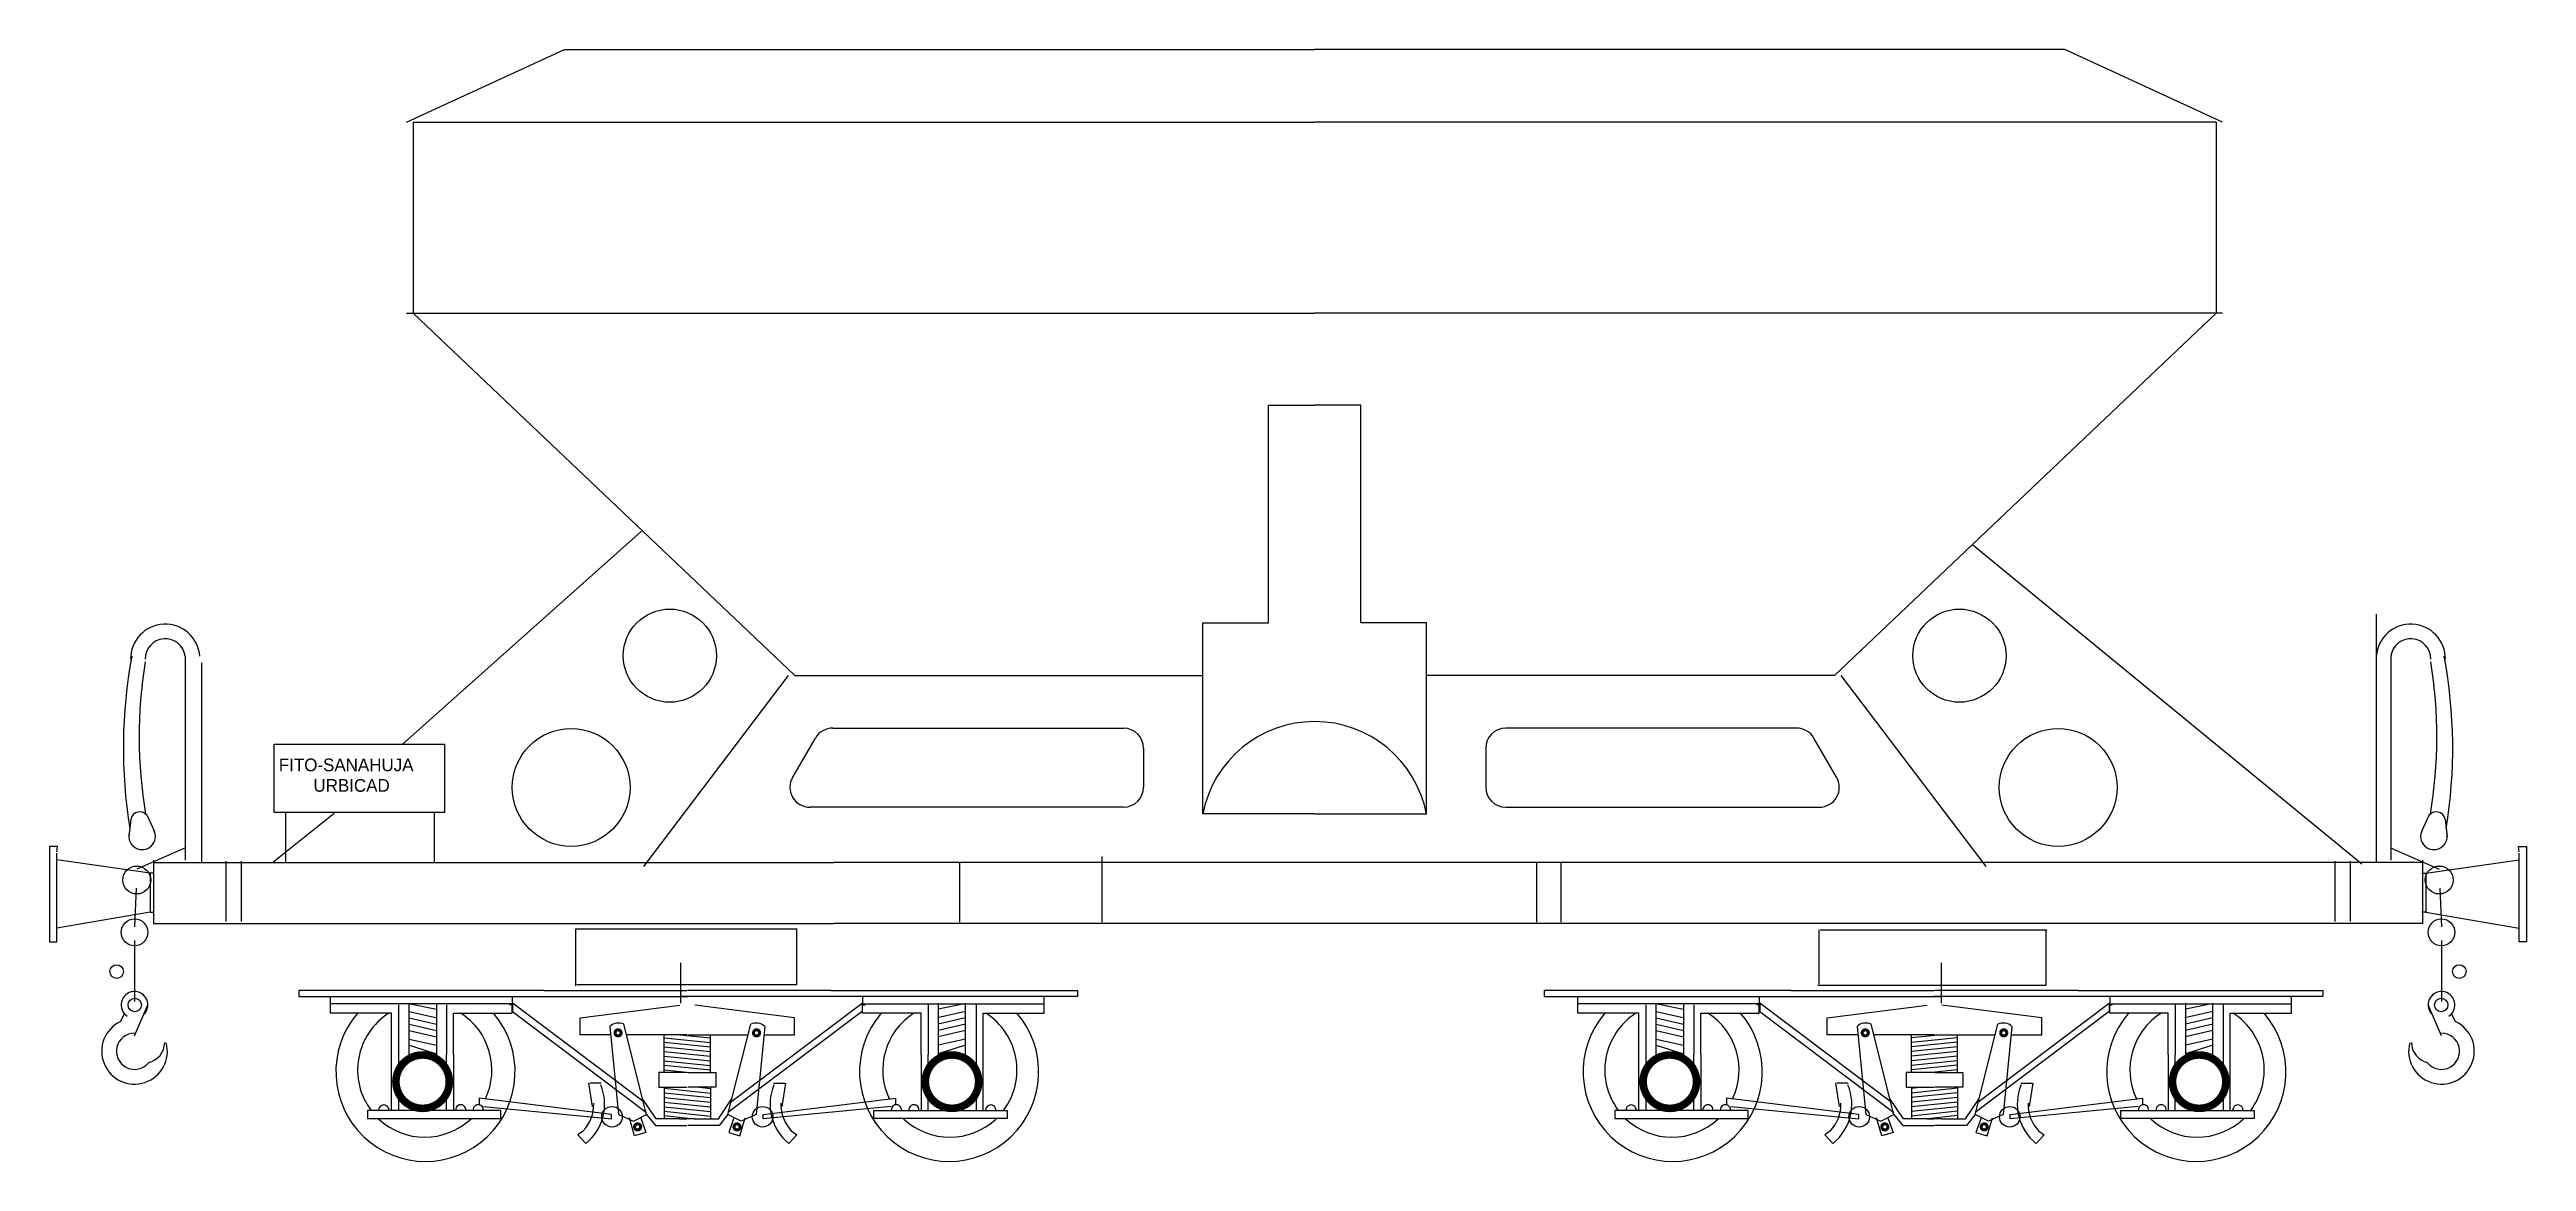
# Model space of a CAD drawing. Extents: x -1.31 to 7.31, y 0 to 3.87.
import ezdxf

# ---------------------------------------------------------------- set-up
doc = ezdxf.new("R2010")
doc.units = 0
doc.linetypes.add('CONTINUA', pattern=[0])
doc.layers.get('0').update_dxf_attribs({"linetype": 'CONTINUA'})

msp = doc.modelspace()

# ---------------------------------------------------------------- linework, layer by layer
at = {"color": 0}
for p, q in [((-0.0656, 3.6139), (0.4838, 3.8659)), ((0.4838, 3.8659), (3.0935, 3.8659)), ((5.7032, 3.8659), (3.0935, 3.8659)), ((6.2526, 3.6139), (5.7032, 3.8659)), ((-0.0427, 3.6139), (-0.0427, 2.9496)), ((-0.0427, 3.6139), (3.0935, 3.6139)), ((6.2297, 3.6139), (3.0935, 3.6139)), ((6.2297, 3.6139), (6.2297, 2.9496)), ((-0.0656, 2.9496), (3.0935, 2.9496)), ((-0.0427, 2.9496), (1.285, 1.6897)), ((6.2526, 2.9496), (3.0935, 2.9496)), ((6.2297, 2.9496), (4.9019, 1.6897)), ((2.9332, 2.629), (3.0935, 2.629)), ((2.9332, 1.873), (2.9332, 2.629)), ((3.2538, 2.629), (3.0935, 2.629)), ((3.2538, 1.873), (3.2538, 2.629)), ((0.752, 2.1915), (-0.0829, 1.4489)), ((5.3836, 2.1435), (6.7366, 1.0343)), ((6.7874, 1.0392), (6.7874, 1.9027)), ((2.7043, 1.873), (2.9332, 1.873)), ((2.7043, 1.2087), (2.7043, 1.873)), ((3.4827, 1.873), (3.2538, 1.873)), ((3.4827, 1.2087), (3.4827, 1.873)), ((-0.8363, 1.7563), (-0.8363, 1.0475)), ((-0.7786, 1.0392), (-0.7786, 1.734)), ((6.8379, 1.7563), (6.8379, 1.0475)), ((1.2621, 1.6897), (0.7585, 1.0254)), ((1.285, 1.6897), (2.7043, 1.6897)), ((4.9019, 1.6897), (3.4827, 1.6897)), ((4.9248, 1.6897), (5.4285, 1.0254)), ((1.2775, 1.3365), (1.3564, 1.4718)), ((1.4167, 1.5065), (2.4285, 1.5065)), ((4.7703, 1.5065), (3.7584, 1.5065)), ((4.9095, 1.3365), (4.8306, 1.4718)), ((-0.527, 1.4512), (0.0666, 1.4512)), ((-0.527, 1.2137), (-0.527, 1.4512)), ((0.0666, 1.4512), (0.0666, 1.2137)), ((2.4983, 1.4367), (2.4983, 1.3014)), ((3.6887, 1.4367), (3.6887, 1.3014)), ((-0.3173, 1.2095), (-0.5321, 1.0385)), ((0.0666, 1.2137), (-0.527, 1.2137)), ((-0.4871, 1.211), (-0.4871, 1.0383)), ((0.0306, 1.211), (0.0306, 1.0383)), ((2.4285, 1.2316), (1.3378, 1.2316)), ((3.0935, 1.2087), (2.7043, 1.2087)), ((3.0935, 1.2087), (3.4827, 1.2087)), ((3.7584, 1.2316), (4.8492, 1.2316)), ((-1.0252, 1.1902), (-1.0318, 1.1289)), ((-0.9684, 1.2023), (-0.9429, 1.1468)), ((6.9701, 1.2023), (6.9445, 1.1468)), ((7.0268, 1.1902), (7.0334, 1.1289)), ((-1.3081, 1.0951), (-1.3081, 0.764)), ((-1.2809, 1.0951), (-1.3081, 1.0951)), ((-1.2828, 1.0764), (-1.2809, 1.0951)), ((-1.2828, 1.0018), (-1.2828, 1.0718)), ((-0.958, 1.0018), (-1.2828, 1.0484)), ((-0.8356, 1.0904), (-1.0046, 1.0158)), ((-0.9458, 1.0475), (-0.9458, 0.827)), ((-0.9458, 1.0392), (1.4198, 1.0392)), ((-0.6949, 1.0438), (-0.6949, 0.8339)), ((-0.6418, 1.0438), (-0.6418, 0.8339)), ((6.9474, 1.0392), (1.4202, 1.0392)), ((1.8576, 1.0392), (1.8576, 0.8321)), ((2.3534, 1.0606), (2.3534, 0.8321)), ((3.8657, 1.0392), (3.8657, 0.8321)), ((3.95, 1.0392), (3.95, 0.8321)), ((6.6435, 1.0438), (6.6435, 0.8339)), ((6.6965, 1.0438), (6.6965, 0.8339)), ((6.8372, 1.0904), (7.0062, 1.0158)), ((6.9474, 1.0475), (6.9474, 0.827)), ((6.9596, 1.0018), (7.2844, 1.0484)), ((7.2844, 1.0764), (7.2825, 1.0951)), ((7.2825, 1.0951), (7.3097, 1.0951)), ((7.2844, 1.0018), (7.2844, 1.0718)), ((7.3097, 1.0951), (7.3097, 0.764)), ((-1.2828, 0.764), (-1.2828, 1.0018)), ((-1.0065, 0.9505), (-1.0124, 0.8153)), ((-0.958, 1.0018), (-0.958, 0.8666)), ((-0.9444, 1.0018), (-0.958, 1.0018)), ((6.946, 1.0018), (6.9596, 1.0018)), ((6.9596, 1.0018), (6.9596, 0.8666)), ((7.0081, 0.9505), (7.014, 0.8153)), ((7.2844, 0.764), (7.2844, 1.0018)), ((-0.958, 0.8666), (-1.2828, 0.8106)), ((-0.958, 0.8666), (-0.9444, 0.8666)), ((6.9596, 0.8666), (6.946, 0.8666)), ((6.9596, 0.8666), (7.2844, 0.8106)), ((-0.9458, 0.827), (1.4198, 0.827)), ((0.5216, 0.8075), (0.5216, 0.6102)), ((1.2931, 0.8075), (0.5223, 0.8075)), ((1.2924, 0.6147), (1.2924, 0.8075)), ((6.9474, 0.827), (1.4202, 0.827)), ((4.849, 0.6163), (4.849, 0.8047)), ((4.8522, 0.8047), (5.641, 0.8047)), ((5.6379, 0.8047), (5.6379, 0.6118)), ((-1.3081, 0.764), (-1.2828, 0.764)), ((-1.0124, 0.7687), (-1.0124, 0.556)), ((0.8876, 0.6905), (0.8876, 0.5497)), ((5.2735, 0.6905), (5.2735, 0.5497)), ((7.014, 0.7687), (7.014, 0.556)), ((7.3097, 0.764), (7.2844, 0.764)), ((0.5261, 0.6147), (1.2924, 0.6147)), ((5.6379, 0.6118), (4.8445, 0.6118)), ((-1.0124, 0.4367), (-0.9657, 0.5439)), ((-0.4406, 0.5944), (-0.4406, 0.573)), ((0.4119, 0.5944), (-0.4406, 0.5944)), ((-0.4406, 0.573), (0.4119, 0.573)), ((-0.3306, 0.5441), (-0.3306, 0.573)), ((-0.3306, 0.5152), (-0.3306, 0.5441)), ((0.302, 0.5478), (-0.3298, 0.5478)), ((-0.094, 0.5441), (-0.094, 0.3715)), ((-0.0571, 0.3574), (-0.0571, 0.5506)), ((-0.0571, 0.5208), (0.0405, 0.4993)), ((-0.0536, 0.548), (0.0381, 0.529)), ((0.0377, 0.5506), (0.0377, 0.3569)), ((0.0735, 0.5441), (0.0735, 0.3715)), ((0.3012, 0.5441), (0.2927, 0.5441)), ((0.3012, 0.573), (0.3012, 0.5441)), ((0.3012, 0.5152), (0.3012, 0.5441)), ((0.3028, 0.5506), (0.3028, 0.5208)), ((0.7605, 0.2065), (0.3028, 0.5506)), ((0.3028, 0.5208), (0.7694, 0.1701)), ((0.4119, 0.5944), (0.9097, 0.5944)), ((0.4119, 0.573), (0.9128, 0.573)), ((0.5378, 0.4993), (0.8852, 0.5431)), ((1.4098, 0.573), (0.8895, 0.573)), ((1.4098, 0.5944), (0.912, 0.5944)), ((1.2839, 0.4993), (0.9365, 0.5431)), ((1.519, 0.5208), (1.0523, 0.1701)), ((1.0613, 0.2065), (1.519, 0.5506)), ((1.4098, 0.5944), (2.269, 0.5944)), ((2.269, 0.573), (1.4098, 0.573)), ((1.519, 0.5506), (1.519, 0.5208)), ((1.5198, 0.5478), (2.1516, 0.5478)), ((1.5206, 0.573), (1.5206, 0.5441)), ((1.5206, 0.5441), (1.5291, 0.5441)), ((1.5206, 0.5152), (1.5206, 0.5441)), ((1.7483, 0.5441), (1.7483, 0.3715)), ((1.8788, 0.5208), (1.7813, 0.4993)), ((1.8754, 0.548), (1.7836, 0.529)), ((1.784, 0.5506), (1.784, 0.3569)), ((1.8788, 0.3574), (1.8788, 0.5506)), ((1.9157, 0.5441), (1.9157, 0.3715)), ((2.1524, 0.5441), (2.1524, 0.573)), ((2.1524, 0.5152), (2.1524, 0.5441)), ((2.269, 0.5944), (2.269, 0.573)), ((3.8921, 0.5944), (3.8921, 0.573)), ((4.7512, 0.5944), (3.8921, 0.5944)), ((3.8921, 0.573), (4.7512, 0.573)), ((4.0087, 0.5441), (4.0087, 0.573)), ((4.0087, 0.5152), (4.0087, 0.5441)), ((4.6413, 0.5478), (4.0094, 0.5478)), ((4.2453, 0.5441), (4.2453, 0.3715)), ((4.2822, 0.3574), (4.2822, 0.5506)), ((4.2822, 0.5208), (4.3798, 0.4993)), ((4.2857, 0.548), (4.3774, 0.529)), ((4.377, 0.5506), (4.377, 0.3569)), ((4.4128, 0.5441), (4.4128, 0.3715)), ((4.6405, 0.5441), (4.632, 0.5441)), ((4.6405, 0.573), (4.6405, 0.5441)), ((4.6405, 0.5152), (4.6405, 0.5441)), ((4.6421, 0.5506), (4.6421, 0.5208)), ((5.0998, 0.2065), (4.6421, 0.5506)), ((4.6421, 0.5208), (5.1087, 0.1701)), ((4.7512, 0.5944), (5.249, 0.5944)), ((4.7512, 0.573), (5.2715, 0.573)), ((4.8771, 0.4993), (5.2245, 0.5431)), ((5.7491, 0.573), (5.2482, 0.573)), ((5.7491, 0.5944), (5.2513, 0.5944)), ((5.6232, 0.4993), (5.2758, 0.5431)), ((5.8583, 0.5208), (5.3916, 0.1701)), ((5.4006, 0.2065), (5.8583, 0.5506)), ((5.7491, 0.5944), (6.6016, 0.5944)), ((6.6016, 0.573), (5.7491, 0.573)), ((5.8583, 0.5506), (5.8583, 0.5208)), ((5.8591, 0.5478), (6.4909, 0.5478)), ((5.8599, 0.573), (5.8599, 0.5441)), ((5.8599, 0.5441), (5.8684, 0.5441)), ((5.8599, 0.5152), (5.8599, 0.5441)), ((6.0876, 0.5441), (6.0876, 0.3715)), ((6.2181, 0.5208), (6.1206, 0.4993)), ((6.2147, 0.548), (6.1229, 0.529)), ((6.1233, 0.5506), (6.1233, 0.3569)), ((6.2181, 0.3574), (6.2181, 0.5506)), ((6.255, 0.5441), (6.255, 0.3715)), ((6.4917, 0.5441), (6.4917, 0.573)), ((6.4917, 0.5152), (6.4917, 0.5441)), ((6.6016, 0.5944), (6.6016, 0.573)), ((7.014, 0.4367), (6.9673, 0.5439)), ((-1.0614, 0.4862), (-1.0458, 0.5159)), ((-0.1181, 0.5152), (-0.3306, 0.5152)), ((-0.1181, 0.3715), (-0.1181, 0.5152)), ((-0.0571, 0.4993), (0.0377, 0.4769)), ((-0.0571, 0.4769), (0.0377, 0.4555)), ((-0.0571, 0.4555), (0.0377, 0.4331)), ((0.0976, 0.5152), (0.3012, 0.5152)), ((0.0976, 0.3715), (0.0976, 0.5152)), ((0.5378, 0.4406), (0.5378, 0.4993)), ((0.6444, 0.4406), (0.5378, 0.4406)), ((0.6416, 0.4695), (0.6719, 0.1626)), ((0.7694, 0.1626), (0.6902, 0.4769)), ((0.9093, 0.4406), (0.6993, 0.4406)), ((0.8304, 0.3091), (0.8304, 0.4406)), ((0.8861, 0.4406), (0.9913, 0.4299)), ((0.9124, 0.4406), (1.1224, 0.4406)), ((0.9913, 0.3091), (0.9913, 0.4406)), ((1.0523, 0.1626), (1.1316, 0.4769)), ((1.1802, 0.4695), (1.1499, 0.1626)), ((1.1773, 0.4406), (1.2839, 0.4406)), ((1.2839, 0.4406), (1.2839, 0.4993)), ((1.7242, 0.5152), (1.5206, 0.5152)), ((1.7242, 0.3715), (1.7242, 0.5152)), ((1.8788, 0.4993), (1.784, 0.4769)), ((1.8788, 0.4769), (1.784, 0.4555)), ((1.8788, 0.4555), (1.784, 0.4331)), ((1.9398, 0.3715), (1.9398, 0.5152)), ((1.9398, 0.5152), (2.1524, 0.5152)), ((4.2212, 0.5152), (4.0087, 0.5152)), ((4.2212, 0.3715), (4.2212, 0.5152)), ((4.2822, 0.4993), (4.377, 0.4769)), ((4.2822, 0.4769), (4.377, 0.4555)), ((4.2822, 0.4555), (4.377, 0.4331)), ((4.4369, 0.5152), (4.6405, 0.5152)), ((4.4369, 0.3715), (4.4369, 0.5152)), ((4.8771, 0.4406), (4.8771, 0.4993)), ((4.9837, 0.4406), (4.8771, 0.4406)), ((4.9809, 0.4695), (5.0112, 0.1626)), ((5.1087, 0.1626), (5.0295, 0.4769)), ((5.2486, 0.4406), (5.0386, 0.4406)), ((5.1697, 0.3091), (5.1697, 0.4406)), ((5.2749, 0.4406), (5.1697, 0.4299)), ((5.2517, 0.4406), (5.4617, 0.4406)), ((5.3306, 0.3091), (5.3306, 0.4406)), ((5.3916, 0.1626), (5.4709, 0.4769)), ((5.5195, 0.4695), (5.4891, 0.1626)), ((5.5166, 0.4406), (5.6232, 0.4406)), ((5.6232, 0.4406), (5.6232, 0.4993)), ((6.0635, 0.5152), (5.8599, 0.5152)), ((6.0635, 0.3715), (6.0635, 0.5152)), ((6.2181, 0.4993), (6.1233, 0.4769)), ((6.2181, 0.4769), (6.1233, 0.4555)), ((6.2181, 0.4555), (6.1233, 0.4331)), ((6.2791, 0.3715), (6.2791, 0.5152)), ((6.2791, 0.5152), (6.4917, 0.5152)), ((7.063, 0.4862), (7.0474, 0.5159)), ((-0.1181, 0.1776), (-0.1181, 0.3715)), ((-0.094, 0.3715), (-0.094, 0.1776)), ((-0.0571, 0.4256), (0.0377, 0.4042)), ((-0.0571, 0.4042), (0.0377, 0.3743)), ((0.0735, 0.1776), (0.0735, 0.3715)), ((0.0976, 0.3715), (0.0976, 0.1776)), ((0.8304, 0.4302), (0.9913, 0.4139)), ((0.8304, 0.4142), (0.9913, 0.3979)), ((0.8304, 0.3982), (0.9913, 0.3819)), ((0.8304, 0.3822), (0.9913, 0.3659)), ((0.8304, 0.3662), (0.9913, 0.3499)), ((0.8304, 0.3502), (0.9913, 0.3339)), ((1.7242, 0.3715), (1.7242, 0.1776)), ((1.7483, 0.1776), (1.7483, 0.3715)), ((1.8788, 0.4256), (1.784, 0.4042)), ((1.8788, 0.4042), (1.784, 0.3743)), ((1.9157, 0.3715), (1.9157, 0.1776)), ((1.9398, 0.1776), (1.9398, 0.3715)), ((4.2212, 0.1776), (4.2212, 0.3715)), ((4.2453, 0.3715), (4.2453, 0.1776)), ((4.2822, 0.4256), (4.377, 0.4042)), ((4.2822, 0.4042), (4.377, 0.3743)), ((4.4128, 0.1776), (4.4128, 0.3715)), ((4.4369, 0.3715), (4.4369, 0.1776)), ((5.3306, 0.4302), (5.1697, 0.4139)), ((5.3306, 0.4142), (5.1697, 0.3979)), ((5.3306, 0.3982), (5.1697, 0.3819)), ((5.3306, 0.3822), (5.1697, 0.3659)), ((5.3306, 0.3662), (5.1697, 0.3499)), ((5.3306, 0.3502), (5.1697, 0.3339)), ((6.0635, 0.3715), (6.0635, 0.1776)), ((6.0876, 0.1776), (6.0876, 0.3715)), ((6.2181, 0.4256), (6.1233, 0.4042)), ((6.2181, 0.4042), (6.1233, 0.3743)), ((6.255, 0.3715), (6.255, 0.1776)), ((6.2791, 0.1776), (6.2791, 0.3715)), ((0.5806, 0.1915), (0.5682, 0.2718)), ((0.6109, 0.2718), (0.5713, 0.2718)), ((0.8122, 0.3091), (0.8122, 0.2578)), ((0.9093, 0.3091), (0.8122, 0.3091)), ((0.8304, 0.3342), (0.9913, 0.3179)), ((0.8304, 0.3182), (0.9208, 0.3091)), ((0.9124, 0.3091), (1.0096, 0.3091)), ((1.0096, 0.3091), (1.0096, 0.2578)), ((1.2109, 0.2718), (1.2505, 0.2718)), ((1.2412, 0.1915), (1.2536, 0.2718)), ((4.9199, 0.1915), (4.9074, 0.2718)), ((4.9502, 0.2718), (4.9106, 0.2718)), ((5.1515, 0.3091), (5.1515, 0.2578)), ((5.2486, 0.3091), (5.1515, 0.3091)), ((5.3306, 0.3342), (5.1697, 0.3179)), ((5.3306, 0.3182), (5.2403, 0.3091)), ((5.2517, 0.3091), (5.3489, 0.3091)), ((5.3489, 0.3091), (5.3489, 0.2578)), ((5.5502, 0.2718), (5.5898, 0.2718)), ((5.5805, 0.1915), (5.5929, 0.2718)), ((-0.2016, 0.1776), (-0.2016, 0.1487)), ((-0.1181, 0.1776), (-0.2016, 0.1776)), ((-0.094, 0.1776), (-0.1181, 0.1776)), ((0.2623, 0.1776), (-0.094, 0.1776)), ((0.0976, 0.1776), (0.0735, 0.1776)), ((0.187, 0.2205), (0.187, 0.199)), ((0.6474, 0.1626), (0.187, 0.2205)), ((0.2021, 0.1915), (0.6474, 0.1477)), ((0.2623, 0.1487), (0.2623, 0.1776)), ((0.8029, 0.1477), (0.7543, 0.2205)), ((0.8122, 0.2578), (0.9093, 0.2578)), ((0.8304, 0.2578), (0.8304, 0.1477)), ((0.8304, 0.2542), (0.9913, 0.2379)), ((0.8304, 0.2382), (0.9913, 0.2219)), ((0.8304, 0.2222), (0.9913, 0.2059)), ((0.8304, 0.2062), (0.9913, 0.1899)), ((0.8304, 0.1903), (0.9913, 0.1739)), ((0.8304, 0.1743), (0.9913, 0.1579)), ((1.0096, 0.2578), (0.9124, 0.2578)), ((0.9533, 0.2578), (0.9913, 0.2539)), ((0.9913, 0.2578), (0.9913, 0.1477)), ((1.0189, 0.1477), (1.0675, 0.2205)), ((1.1743, 0.1626), (1.6348, 0.2205)), ((1.6196, 0.1915), (1.1743, 0.1477)), ((1.5594, 0.1487), (1.5594, 0.1776)), ((1.5594, 0.1776), (1.9157, 0.1776)), ((1.6348, 0.2205), (1.6348, 0.199)), ((1.7242, 0.1776), (1.7483, 0.1776)), ((1.9157, 0.1776), (1.9398, 0.1776)), ((1.9398, 0.1776), (2.0234, 0.1776)), ((2.0234, 0.1776), (2.0234, 0.1487)), ((4.1377, 0.1776), (4.1377, 0.1487)), ((4.2212, 0.1776), (4.1377, 0.1776)), ((4.2453, 0.1776), (4.2212, 0.1776)), ((4.6016, 0.1776), (4.2453, 0.1776)), ((4.4369, 0.1776), (4.4128, 0.1776)), ((4.5263, 0.2205), (4.5263, 0.199)), ((4.9867, 0.1626), (4.5263, 0.2205)), ((4.5414, 0.1915), (4.9867, 0.1477)), ((4.6016, 0.1487), (4.6016, 0.1776)), ((5.1422, 0.1477), (5.0936, 0.2205)), ((5.1515, 0.2578), (5.2486, 0.2578)), ((5.1697, 0.2578), (5.1697, 0.1477)), ((5.2078, 0.2578), (5.1697, 0.2539)), ((5.3306, 0.2542), (5.1697, 0.2379)), ((5.3306, 0.2382), (5.1697, 0.2219)), ((5.3306, 0.2222), (5.1697, 0.2059)), ((5.3306, 0.2062), (5.1697, 0.1899)), ((5.3306, 0.1903), (5.1697, 0.1739)), ((5.3306, 0.1743), (5.1697, 0.1579)), ((5.3489, 0.2578), (5.2517, 0.2578)), ((5.3306, 0.2578), (5.3306, 0.1477)), ((5.3582, 0.1477), (5.4068, 0.2205)), ((5.5136, 0.1626), (5.9741, 0.2205)), ((5.9589, 0.1915), (5.5136, 0.1477)), ((5.8987, 0.1487), (5.8987, 0.1776)), ((5.8987, 0.1776), (6.255, 0.1776)), ((5.9741, 0.2205), (5.9741, 0.199)), ((6.0635, 0.1776), (6.0876, 0.1776)), ((6.255, 0.1776), (6.2791, 0.1776)), ((6.2791, 0.1776), (6.3627, 0.1776)), ((6.3627, 0.1776), (6.3627, 0.1487)), ((-0.2016, 0.1487), (0.2623, 0.1487)), ((0.5492, 0.1064), (0.5297, 0.0927)), ((0.5297, 0.0927), (0.5574, 0.0629)), ((0.6474, 0.1477), (0.6474, 0.1626)), ((0.6719, 0.1626), (0.7236, 0.1403)), ((0.7276, 0.0886), (0.7093, 0.1515)), ((0.7236, 0.1403), (0.7694, 0.1626)), ((0.7669, 0.101), (0.7276, 0.0886)), ((0.7487, 0.1515), (0.7669, 0.101)), ((0.7694, 0.1626), (0.8001, 0.1253)), ((0.8001, 0.1253), (0.9093, 0.1253)), ((0.8852, 0.1477), (0.8029, 0.1477)), ((0.8307, 0.1597), (0.9346, 0.1482)), ((0.8852, 0.1626), (0.8852, 0.1626)), ((0.8852, 0.1477), (0.9097, 0.1477)), ((0.9365, 0.1477), (0.912, 0.1477)), ((1.0216, 0.1253), (0.9124, 0.1253)), ((0.9365, 0.1626), (0.9365, 0.1626)), ((0.9365, 0.1477), (1.0189, 0.1477)), ((1.0523, 0.1626), (1.0216, 0.1253)), ((1.0982, 0.1403), (1.0523, 0.1626)), ((1.0731, 0.1515), (1.0548, 0.101)), ((1.0548, 0.101), (1.0941, 0.0886)), ((1.0941, 0.0886), (1.1124, 0.1515)), ((1.1499, 0.1626), (1.0982, 0.1403)), ((1.1743, 0.1477), (1.1743, 0.1626)), ((1.292, 0.0927), (1.2644, 0.0629)), ((1.2726, 0.1064), (1.292, 0.0927)), ((2.0234, 0.1487), (1.5594, 0.1487)), ((4.1377, 0.1487), (4.6016, 0.1487)), ((4.8884, 0.1064), (4.869, 0.0927)), ((4.869, 0.0927), (4.8967, 0.0629)), ((4.9867, 0.1477), (4.9867, 0.1626)), ((5.0112, 0.1626), (5.0629, 0.1403)), ((5.0669, 0.0886), (5.0486, 0.1515)), ((5.0629, 0.1403), (5.1087, 0.1626)), ((5.1062, 0.101), (5.0669, 0.0886)), ((5.0879, 0.1515), (5.1062, 0.101)), ((5.1087, 0.1626), (5.1394, 0.1253)), ((5.1394, 0.1253), (5.2486, 0.1253)), ((5.2245, 0.1477), (5.1422, 0.1477)), ((5.2245, 0.1626), (5.2245, 0.1626)), ((5.2245, 0.1477), (5.249, 0.1477)), ((5.3304, 0.1597), (5.2264, 0.1482)), ((5.2758, 0.1477), (5.2513, 0.1477)), ((5.3609, 0.1253), (5.2517, 0.1253)), ((5.2758, 0.1626), (5.2758, 0.1626)), ((5.2758, 0.1477), (5.3582, 0.1477)), ((5.3916, 0.1626), (5.3609, 0.1253)), ((5.4375, 0.1403), (5.3916, 0.1626)), ((5.4124, 0.1515), (5.3941, 0.101)), ((5.3941, 0.101), (5.4334, 0.0886)), ((5.4334, 0.0886), (5.4517, 0.1515)), ((5.4891, 0.1626), (5.4375, 0.1403)), ((5.5136, 0.1477), (5.5136, 0.1626)), ((5.6313, 0.0927), (5.6037, 0.0629)), ((5.6119, 0.1064), (5.6313, 0.0927)), ((6.3627, 0.1487), (5.8987, 0.1487))]:
    msp.add_line(p, q, dxfattribs=at)
for points, const_width in [([(6.0098, 1.041, -1), (6.009, 1.041, -1)], 0.000265), ([(0.6594, 0.447, 1), (0.6806, 0.447, 1)], 0.0106), ([(1.1624, 0.447, -1), (1.1411, 0.447, -1)], 0.0106), ([(4.9987, 0.447, 1), (5.0199, 0.447, 1)], 0.0106), ([(5.5017, 0.447, -1), (5.4804, 0.447, -1)], 0.0106), ([(-0.1029, 0.2773, 1), (0.0828, 0.2773, 1)], 0.0265), ([(1.9246, 0.2773, -1), (1.739, 0.2773, -1)], 0.0265), ([(4.2364, 0.2773, 1), (4.4221, 0.2773, 1)], 0.0265), ([(6.2639, 0.2773, -1), (6.0783, 0.2773, -1)], 0.0265), ([(0.7273, 0.1201, 1), (0.7486, 0.1201, 1)], 0.0106), ([(1.0944, 0.1201, -1), (1.0732, 0.1201, -1)], 0.0106), ([(5.0666, 0.1201, 1), (5.0879, 0.1201, 1)], 0.0106), ([(5.4337, 0.1201, -1), (5.4125, 0.1201, -1)], 0.0106)]:
    msp.add_lwpolyline(points, format="xyb", close=True, dxfattribs=dict(at, const_width=const_width))
for centre, radius in [((0.8501, 1.7585), 0.162), ((5.3369, 1.7585), 0.162), ((0.5067, 1.3003), 0.2048), ((5.6803, 1.3003), 0.2048), ((-1.0046, 0.9785), 0.0486), ((7.0062, 0.9785), 0.0486), ((-1.0124, 0.7966), 0.0466), ((7.014, 0.7966), 0.0466), ((-1.0745, 0.66), 0.0238), ((7.0761, 0.66), 0.0238), ((-1.0114, 0.5439), 0.0233), ((7.013, 0.5439), 0.0233), ((0.649, 0.1552), 0.0358), ((1.1728, 0.1552), 0.0358), ((4.9883, 0.1552), 0.0358), ((5.5121, 0.1552), 0.0358)]:
    msp.add_circle(centre, radius, dxfattribs=at)
for centre, radius, start, end in [((-0.9055, 1.7478), 0.1204, 4.04198, 180.84236), ((-0.9056, 1.7474), 0.0698, 7.34255, 181.09258), ((6.9072, 1.7478), 0.1204, 359.15764, 175.95802), ((6.9072, 1.7474), 0.0698, 358.90742, 172.65745), ((0.677, 1.4371), 1.7284, 169.35967, 189.29871), ((0.6108, 1.4774), 1.6073, 170.71638, 189.65005), ((5.3908, 1.4774), 1.6073, 350.34995, 9.28362), ((5.3247, 1.4371), 1.7284, 350.70129, 10.64033), ((1.4167, 1.4367), 0.0698, 90, 149.75972), ((2.4285, 1.4367), 0.0698, 0, 90), ((3.0935, 1.1329), 0.3965, 11.02557, 168.97443), ((3.7584, 1.4367), 0.0698, 90, 180), ((4.7703, 1.4367), 0.0698, 30.24028, 90), ((1.3378, 1.3014), 0.0698, 149.75972, 270), ((2.4285, 1.3014), 0.0698, 270, 0), ((3.7584, 1.3014), 0.0698, 180, 270), ((4.8492, 1.3014), 0.0698, 270, 30.24028), ((-0.9941, 1.1836), 0.0318, 36.11348, 168.0119), ((6.9957, 1.1836), 0.0318, 11.9881, 143.88652), ((-0.9859, 1.13), 0.046, 165.71227, 28.81847), ((6.9875, 1.13), 0.046, 151.18153, 14.28773), ((-1.0124, 0.5439), 0.0466, 313.00212, 236.75539), ((7.014, 0.5439), 0.0466, 303.24461, 226.99788), ((-1.0124, 0.383), 0.1142, 115.43213, 14.87644), ((-1.0124, 0.383), 0.063, 90, 320.9159), ((0, 0.3117), 0.3117, 139.25061, 40.74939), ((-0.0027, 0.3179), 0.2336, 122.40377, 216.92615), ((-0.0027, 0.3179), 0.2336, 334.61617, 57.59623), ((-0.0101, 0.3147), 0.3163, 39.34326, 39.40977), ((0.6714, 0.4376), 0.0436, 64.45436, 133.01055), ((1.1504, 0.4376), 0.0436, 46.98945, 115.54564), ((1.8218, 0.3117), 0.3117, 139.25061, 40.74939), ((1.8318, 0.3147), 0.3163, 140.59023, 140.65674), ((1.8244, 0.3179), 0.2336, 122.40377, 205.38383), ((1.8244, 0.3179), 0.2336, 323.07385, 57.59623), ((4.3393, 0.3117), 0.3117, 139.25061, 40.74939), ((4.3366, 0.3179), 0.2336, 122.40377, 216.92615), ((4.3366, 0.3179), 0.2336, 334.61617, 57.59623), ((4.3292, 0.3147), 0.3163, 39.34326, 39.40977), ((5.0106, 0.4376), 0.0436, 64.45436, 133.01055), ((5.4897, 0.4376), 0.0436, 46.98945, 115.54564), ((6.1611, 0.3117), 0.3117, 139.25061, 40.74939), ((6.1711, 0.3147), 0.3163, 140.59023, 140.65674), ((6.1637, 0.3179), 0.2336, 122.40377, 205.38383), ((6.1637, 0.3179), 0.2336, 323.07385, 57.59623), ((7.014, 0.383), 0.1142, 165.12356, 64.56787), ((7.014, 0.383), 0.063, 219.0841, 90), ((-0.9812, 0.4151), 0.0738, 283.6829, 358.61082), ((6.9829, 0.4151), 0.0738, 181.38918, 256.3171), ((0.4477, 0.199), 0.1754, 308.97745, 22.49224), ((1.3741, 0.199), 0.1754, 157.50776, 231.02255), ((4.787, 0.199), 0.1754, 308.97745, 22.49224), ((5.7134, 0.199), 0.1754, 157.50776, 231.02255), ((-0.1449, 0.1785), 0.0179, 357.00927, 182.99073), ((0.1225, 0.1794), 0.0177, 353.95767, 186.04233), ((0.1835, 0.1794), 0.0178, 353.97075, 186.02925), ((0.4492, 0.199), 0.1362, 317.09659, 1.31696), ((1.3725, 0.199), 0.1362, 178.68304, 222.90341), ((1.6383, 0.1794), 0.0178, 353.97075, 186.02925), ((1.6993, 0.1794), 0.0177, 353.95767, 186.04233), ((1.9666, 0.1785), 0.0179, 357.00927, 182.99073), ((4.1944, 0.1785), 0.0179, 357.00927, 182.99073), ((4.4618, 0.1794), 0.0177, 353.95767, 186.04233), ((4.5228, 0.1794), 0.0178, 353.97075, 186.02925), ((4.7885, 0.199), 0.1362, 317.09659, 1.31696), ((5.7118, 0.199), 0.1362, 178.68304, 222.90341), ((5.9776, 0.1794), 0.0178, 353.97075, 186.02925), ((6.0386, 0.1794), 0.0177, 353.95767, 186.04233), ((6.3059, 0.1785), 0.0179, 357.00927, 182.99073), ((-0.0027, 0.3179), 0.2336, 226.43017, 313.56983), ((1.8244, 0.3179), 0.2336, 226.43017, 313.56983), ((4.3366, 0.3179), 0.2336, 226.43017, 313.56983), ((6.1637, 0.3179), 0.2336, 226.43017, 313.56983)]:
    msp.add_arc(centre, radius, start, end, dxfattribs=at)

# ---------------------------------------------------------------- texts
for s, height, p in [('FITO-SANAHUJA', 0.044117, (-0.5104, 1.3567)), ('URBICAD', 0.04412, (-0.3899, 1.2853))]:
    msp.add_text(s, height=height, dxfattribs=at).set_placement(p)

doc.saveas('drawing.dxf')
